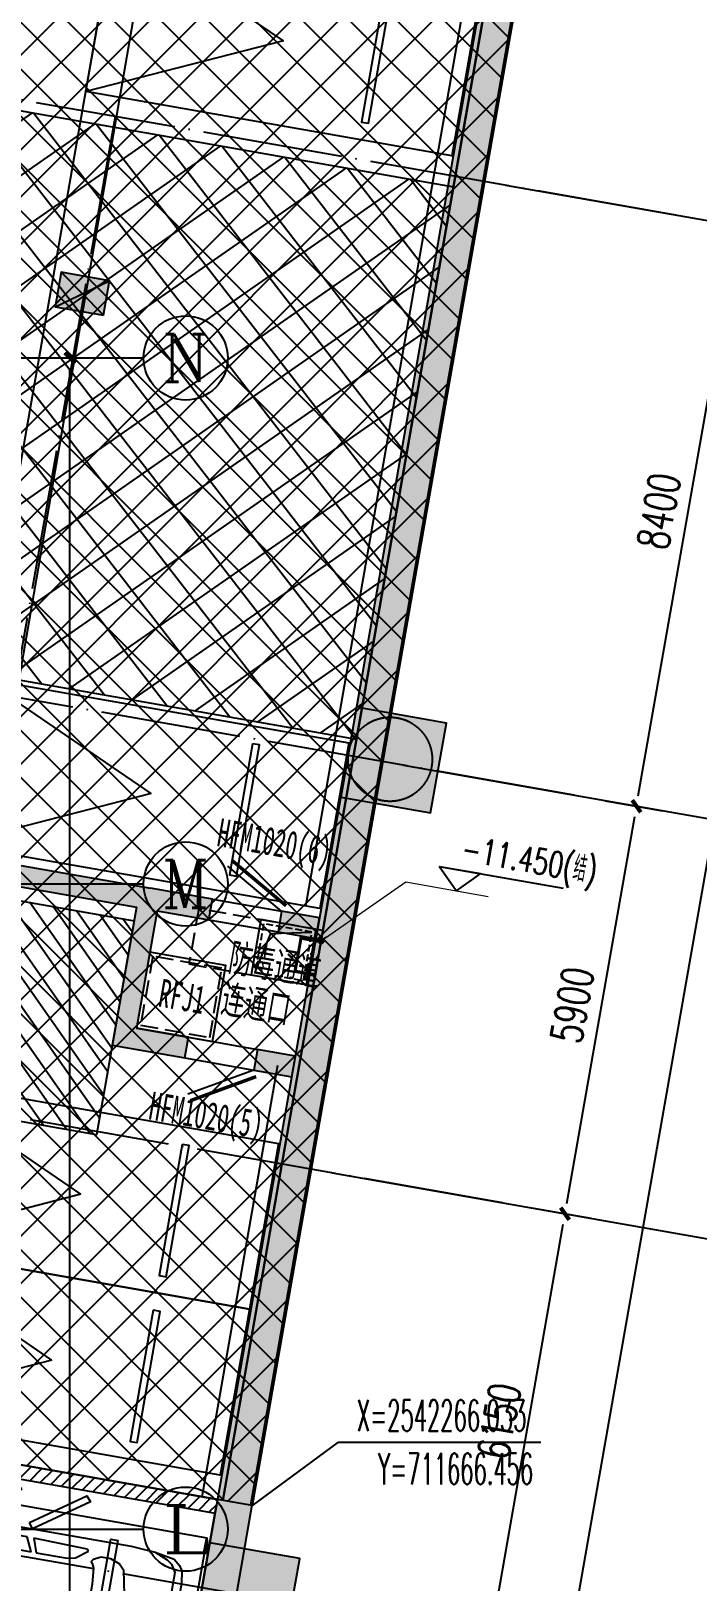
# Model space of a CAD drawing. Header units: millimetres. Extents: x 12325263 to 13848842, y -1463133 to 573208.
# Drawn here: x 12624690 to 12634192, y -1070326 to -1048224 of the extents above; entities that cross this region are included whole.
import ezdxf
from ezdxf.enums import TextEntityAlignment as Align
from ezdxf.xclip import XClip

# ---------------------------------------------------------------- set-up
doc = ezdxf.new("R2010")
doc.units = ezdxf.units.MM
doc.header["$LTSCALE"] = 1000
doc.header["$XCLIPFRAME"] = 0
for name, pattern in [('-2F平面$0$__DASH', [0.35, 0.25, -0.1]), ('-2F平面$0$DASH', [0.35, 0.25, -0.1]), ('DASH', [0.35, 0.25, -0.1]), ('DOTE', [2.4200000000000004, 2, -0.2, 0.02, -0.2]), ('地下室负三层平面图$0$-3F平面$0$$AUDIT_BAD_LTYPE2', [0])]:
    doc.linetypes.add(name, pattern=pattern)
for name, color, linetype in [('-2F平面$0$COLUMN-CONCRETE', 6, 'Continuous'), ('-2F平面$0$DIM-ELEV', 3, 'Continuous'), ('-2F平面$0$DIM_ELEV', 3, 'Continuous'), ('-2F平面$0$JZ-集水井', 5, 'Continuous'), ('-2F平面$0$PARTS-CAR公寓', 240, 'Continuous'), ('-2F平面$0$ROOF-WATER', 3, 'Continuous'), ('-2F平面$0$WALL-SHATCH', 8, 'Continuous'), ('A-AXIS', 16, 'DOTE'), ('A-WALL', 5, 'Continuous'), ('A-WALL-PATT', 8, 'Continuous'), ('A_WALL(防火墙)', 151, 'Continuous'), ('AXIS', 3, 'Continuous'), ('AXIS_TEXT', 7, 'Continuous'), ('COLUMN', 5, 'Continuous'), ('JZ-降板', 1, 'Continuous'), ('PUB_HATCH', 8, 'Continuous'), ('PUB_TEXT', 7, 'Continuous'), ('ROAD-LINE', 20, 'Continuous'), ('WALL', 5, 'Continuous'), ('人防墙', 6, 'Continuous'), ('人防平时标注', 42, 'Continuous'), ('人防门', 60, 'Continuous'), ('人防门编号', 73, 'Continuous'), ('人防集水井', 62, 'Continuous'), ('公寓机动车库', 23, 'Continuous'), ('地下室柱网$0$0q-柱0', 8, 'Continuous'), ('地下室柱网$0$0q-柱填充', 8, 'Continuous'), ('建筑轮廓-首层平台', 90, 'Continuous'), ('水沟+分水线', 133, 'Continuous')]:
    doc.layers.add(name, color=color, linetype=linetype)
doc.layers.add('人防口部编号', color=2, linetype='Continuous', lineweight=15)
doc.layers.add('人防文字', color=3, linetype='Continuous', lineweight=15)
doc.layers.add('地下室柱网$0$9', color=8, linetype='Continuous', plot=False)
doc.styles.add('-2F平面$0$Standard', font='simplex.shx', dxfattribs={"bigfont": 'gbcbig.shx'})
doc.styles.add('_TCH_AXIS', font='COMPLEX', dxfattribs={"bigfont": 'GBCBIG'})
doc.styles.add('_TCH_DIM', font='SIMPLEX.shx', dxfattribs={"width": 0.7, "bigfont": 'GBCBIG.shx'})
doc.styles.add('_TCH_DIM_T3', font='SIMPLEX.shx', dxfattribs={"width": 0.7058823529411765, "bigfont": 'GBCBIG.shx'})
doc.styles.add('COMPLEX', font='COMPLEX')
doc.styles.add('标注宋体', font='', dxfattribs={"width": 0.6})
doc.styles.get('标注宋体').set_extended_font_data('NSimSun')
doc.dimstyles.new('-2F平面$0$STANDARD', dxfattribs={"dimscale": 100, "dimtxt": 3.5, "dimasz": 1, "dimexe": 2.5, "dimexo": 3, "dimgap": 1.5, "dimtad": 1, "dimdec": 0, "dimzin": 0, "dimdsep": 46, "dimtxsty": '-2F平面$0$Standard', "dimblk": 'adgshg13--2F平面$0$_ArchTick', "dimcen": 0.09, "dimadec": 0, "dimazin": 0, "dimtfac": 1, "dimtdec": 0, "dimtix": 1, "dimtmove": 2, "dimatfit": 3, "dimfxl": 1, "dimtolj": 1, "dimtzin": 0, "dimarcsym": 0})
doc.dimstyles.new('_TCH_ARCH&&150', dxfattribs={"dimtxt": 446.25, "dimasz": 150, "dimexe": 375, "dimexo": 450, "dimgap": 189.375, "dimtad": 1, "dimdec": 0, "dimzin": 0, "dimdsep": 46, "dimtxsty": '_TCH_DIM_T3', "dimblk": 'asdggshdfhsg_ArchTick', "dimcen": 0.09, "dimclrt": 7, "dimazin": 2, "dimtfac": 1, "dimtdec": 0, "dimtix": 1, "dimtmove": 2, "dimatfit": 3, "dimfxl": 1, "dimtolj": 1, "dimtzin": 0, "dimarcsym": 0})

# ---------------------------------------------------------------- blocks, each defined once
blk = doc.blocks.new('asdgafgfasdfagfagasdgagadfgsdhgdRFJ1')
at = {"layer": '人防集水井'}
blk.add_lwpolyline([(-50, -1050.00000025006), (1049.999999761581, -1049.999999987893), (1049.999999761581, 49.99999974993989), (-50, 50.00000001210719)], close=True, dxfattribs=at)
at = {"layer": '人防集水井', "linetype": 'DASH'}
blk.add_lwpolyline([(0, -1000.000000238419), (999.9999997615814, -1000), (999.9999997615814, -2.384185791015625e-07), (0, 0)], close=True, dxfattribs=at)
at = {"layer": '人防集水井', "style": '标注宋体', "width": 0.6}
blk.add_text('RFJ1', height=400, dxfattribs=at).set_placement((185.9445598525926, -691.3971052645938))
blk = doc.blocks.new('asdgafgfasdfagfagasdgagadfgsdhgd$DorLib2D$00000191')
at = {"color": 0}
blk.add_line((-0.5000000000157989, 0.1499999999964565), (0.3660254037903883, 0.6500000000090793), dxfattribs=at)
at = {"color": 0, "const_width": 0.05}
blk.add_lwpolyline([(-0.5500000000157925, 0.2366025403748857), (0.3160254037905226, 0.7366025403875369)], dxfattribs=at)
blk = doc.blocks.new('asdgafgf20230228-rf2')
at = {"layer": 'PUB_HATCH'}
for points in [[(52185.68831329582, 58694.09984492977), (54598.6665885051, 58270.41646730781), (54763.7003135886, 58342.96878498164), (54798.28817245203, 58539.95528490957), (52237.57019349026, 58989.57957436563)], [(54894.14631697035, 58218.53458158343), (55632.84889753992, 58088.82929541529), (55684.73078309095, 58384.30902391081), (54798.28803529036, 58539.95530605367), (54763.70035930916, 58342.9687779336)], [(54763.7003135886, 58342.96878498164), (54598.6665885051, 58270.41646730781), (54252.78955935797, 56300.55137529843), (54600.15084609657, 56544.14927559438), (54894.14631697035, 58218.53458158343)], [(57211.38114153412, 58116.25172070255), (56669.66321140872, 58211.36940540749), (56617.78132585768, 57915.88967691196), (57159.49925598312, 57820.77199220723)], [(54252.78955935797, 56300.55137529843), (55286.97072615935, 56118.96440372866), (55338.85261182544, 56414.44413220361), (54600.15084609657, 56544.14927559438)], [(56865.50305339307, 56146.38681378699), (56323.78504007583, 56241.50451331655), (56271.90315440973, 55946.02478484155), (56813.62116772696, 55850.90708531188)]]:
    blk.add_hatch(color=256, dxfattribs=at).paths.add_polyline_path(points)
at = {"layer": '人防平时标注'}
h = blk.add_hatch(dxfattribs=at)
h.set_pattern_fill('ANSI31', color=8, scale=150, angle=-99.95875074563129)
h.set_pattern_definition([(305.0412492543687, (-1225119.258805988, 10091649.09252335), (194.9621991607242, 136.7232844961461), [])])
h.paths.add_polyline_path([(54564.17986589856, 58073.42024292774), (54028.06854783185, 55020.12945188908), (43385.3927332703, 56888.82744005136), (45387.20928307809, 59684.7563820919)])
at = {"layer": '人防墙'}
for p, q in [((52237.57019349026, 58989.57957436563), (54798.28817245203, 58539.95528490957)), ((52185.68831329582, 58694.09984492977), (54598.6665885051, 58270.41646730781)), ((55684.73078309095, 58384.30902391081), (54798.28803529036, 58539.95530605367)), ((55632.84889753992, 58088.82929541529), (55684.73078309095, 58384.30902391081)), ((54598.6665885051, 58270.41646730781), (54252.78955935797, 56300.55137529843)), ((54894.14631697035, 58218.53458158343), (54600.15084609657, 56544.14927559438)), ((54894.14631697035, 58218.53458158343), (55632.84889753992, 58088.82929541529)), ((56669.66321140872, 58211.36940540749), (56617.78132585768, 57915.88967691196)), ((57211.38114153412, 58116.25172070255), (56669.66321140872, 58211.36940540749)), ((56617.78132585768, 57915.88967691196), (57159.49925598312, 57820.77199220723)), ((57159.49925598312, 57820.77199220723), (57211.38114153412, 58116.25172070255)), ((55338.85261182544, 56414.44413220361), (54600.15084609657, 56544.14927559438)), ((55286.97072615935, 56118.96440372866), (55338.85261182544, 56414.44413220361)), ((54252.78955935797, 56300.55137529843), (55286.97072615935, 56118.96440372866)), ((56323.78504007583, 56241.50451331655), (56271.90315440973, 55946.02478484155)), ((56865.50305339307, 56146.38681378699), (56323.78504007583, 56241.50451331655)), ((56813.62116772696, 55850.90708531188), (56865.50305339307, 56146.38681378699)), ((56271.90315440973, 55946.02478484155), (56813.62116772696, 55850.90708531188))]:
    blk.add_line(p, q, dxfattribs=at)
at = {"layer": '人防平时标注', "elevation": 2.982798457690922e-07}
blk.add_lwpolyline([(54564.17986589856, 58073.42024292774), (54028.06854783185, 55020.12945188908), (43385.3927332703, 56888.82744005136), (45387.20928307809, 59684.7563820919)], close=True, dxfattribs=at)
at = {"layer": '人防门'}
for p, q in [((55684.7307830907, 58384.30902391077, 3.049515719282114e-07), (56669.66321140846, 58211.36940540744, 3.049515719282114e-07)), ((55632.8488975397, 58088.82929541545, 3.049515719282114e-07), (56617.78132585745, 57915.88967691211, 3.049515719282114e-07)), ((55338.85261182551, 56414.44413220369, 3.031826299547976e-07), (56323.78504007589, 56241.50451331664, 3.031826299547976e-07)), ((55286.9707261594, 56118.96440372858, 3.031826299547976e-07), (56271.90315440978, 55946.02478484153, 3.031826299547976e-07))]:
    blk.add_line(p, q, dxfattribs=at)
at = {"layer": '人防门', "xscale": -1000, "zscale": 300}
for p, yscale, rotation in [((56151.25605447408, 58150.09935041144), 1000, 350.0412211196615), ((55805.37788311765, 56180.23445852261), -1000, 350.0412210973398)]:
    blk.add_blockref('asdgafgfasdfagfagasdgagadfgsdhgd$DorLib2D$00000191', p, dxfattribs=dict(at, yscale=yscale, rotation=rotation))
at = {"layer": '人防集水井', "rotation": 350.0412500920818}
blk.add_blockref('asdgafgfasdfagfagasdgagadfgsdhgdRFJ1', (54830.98339940421, 57569.68133586599, 2.982798457690922e-07), dxfattribs=at)
at = {"layer": '人防口部编号', "style": '标注宋体', "width": 0.6}
blk.add_text('连通口', height=400.0000000000007, rotation=350.0412493321783, dxfattribs=at).set_placement((55788.92163925059, 56776.54708063719, 2.982798457690922e-07))
at = {"layer": '人防文字', "style": '标注宋体', "width": 0.6}
blk.add_text('防毒通道', height=400, rotation=350.0412493321783, dxfattribs=at).set_placement((55893.99836296774, 57367.27600316331, 2.982798457690922e-07))
at = {"layer": '人防门编号', "style": '标注宋体', "width": 0.6}
for s, p in [('HFM1020(6)', (55730.91563427076, 59143.80138967815, 2.982798457690922e-07)), ('HFM1020(5)', (54756.7419329863, 55246.16777114291, 2.982798457690922e-07))]:
    blk.add_text(s, height=399.9999999999999, rotation=350.0412492796214, dxfattribs=at).set_placement(p)
blk = doc.blocks.new('adgshg13--2F平面$0$A$C7F010FC0')
at = {"layer": '-2F平面$0$WALL-SHATCH'}
h = blk.add_hatch(color=256, dxfattribs=at)
h.dxf.hatch_style = 1
h.paths.add_polyline_path([(-60384.17120504379, -16880.89509773254), (-763.1647881269455, 197.4793643951416), (12587.61850607395, -13153.30393266678), (12587.61850607395, -157996.0197629929), (-162964.8506313562, -188820.4315237999), (-171262.3814957142, -180522.900662899), (-171262.3814957142, -31310.89849328995), (-150707.1909123659, -10755.70791006088), (-131860.0775495768, -7980.895098209381), (-99162.38149428368, -7980.895098209381), (-99162.38149428368, -4980.895097732544), (-76620.42811572552, -4980.895097732544), (-70107.65229141712, -16880.89509773254)], flags=16)
h.paths.add_polyline_path([(-60091.22944009304, -16380.89510011673), (-646.8769880533218, 646.876989364624), (12987.61850607395, -12987.61850786209), (12987.61850607395, -158331.9049158096), (-163100.5840539932, -189250.3835258484), (-171662.3814958334, -180688.5860877037), (-171662.3814958334, -31145.21306848526), (-150777.8961598873, -10260.7277340889), (-131896.6870943308, -7480.895098209381), (-99562.38149428368, -7480.895098209381), (-99562.38149428368, -4580.895097732544), (-76365.55243730545, -4580.895097732544), (-69907.50581622124, -16380.89510774612)])
at = {"layer": '-2F平面$0$COLUMN-CONCRETE'}
for points in [[(-60091.22944009304, -16380.89510011673), (-646.8769880533218, 646.876989364624), (12987.61850607395, -12987.61850786209), (12987.61850607395, -158331.9049158096), (-163100.5840539932, -189250.3835258484), (-171662.3814958334, -180688.5860877037), (-171662.3814958334, -31145.21306848526), (-150777.8961598873, -10260.7277340889), (-131896.6870943308, -7480.895098209381), (-99562.38149428368, -7480.895098209381), (-99562.38149428368, -4580.895097732544), (-76365.55243730545, -4580.895097732544), (-69907.50581622124, -16380.89510774612)], [(-60384.17120504379, -16880.89509773254), (-763.1647881269455, 197.4793643951416), (12587.61850607395, -13153.30393266678), (12587.61850607395, -157996.0197629929), (-162964.8506313562, -188820.4315237999), (-171262.3814957142, -180522.900662899), (-171262.3814957142, -31310.89849328995), (-150707.1909123659, -10755.70791006088), (-131860.0775495768, -7980.895098209381), (-99162.38149428368, -7980.895098209381), (-99162.38149428368, -4980.895097732544), (-76620.42811572552, -4980.895097732544), (-70107.65229141712, -16880.89509773254)]]:
    blk.add_lwpolyline(points, close=True, dxfattribs=at)
blk = doc.blocks.new('adgshg13--2F平面$0$P-排水沟')
at = {"layer": '-2F平面$0$ROOF-WATER'}
for p, q in [((209948.7295747995, 60109.61673402786), (209948.7295747995, 124937.2078986168)), ((209648.7295747995, 68659.61704444885), (209648.7295747995, 85159.61200141907)), ((209648.7295747995, 60109.61673402786), (209648.7295747995, 66359.61704492569))]:
    blk.add_line(p, q, dxfattribs=at)
blk = doc.blocks.new('adgshgbj--2F平面$0$报建车道-2')
at = {"layer": 'ROAD-LINE'}
blk.add_line((178849.9981416464, -73399.99998950958), (178849.9981384277, -48249.99998807907), dxfattribs=at)
blk = doc.blocks.new('adgshg13--2F平面$0$_ArchTick')
at = {"color": 0, "linetype": 'ByBlock', "const_width": 0.4}
blk.add_lwpolyline([(-0.5, -0.5), (0.5, 0.5)], dxfattribs=at)
blk = doc.blocks.new('adgshg13--2F平面$0$_Dot')
at = {"color": 0, "linetype": 'ByBlock', "lineweight": -2}
blk.add_line((-0.5, 0), (-1, 0), dxfattribs=at)
at = {"color": 0, "linetype": 'ByBlock', "const_width": 0.5}
blk.add_lwpolyline([(-0.25, 0, 1), (0.25, 0, 1)], format="xyb", close=True, dxfattribs=at)
blk = doc.blocks.new('adgshg13--2F平面$0$Lmark11')
blk.add_line((-250, 250), (1250, 250))
blk.add_lwpolyline([(-250, 250), (250, 250), (0, 0), (-250, 250)], close=True)
at = {"color": 7, "style": '-2F平面$0$Standard', "width": 0.8}
blk.add_attdef('LMARK', text='', height=180, rotation=2.671023348505909e-06, dxfattribs=at).set_placement((1136.74821542413, 324.519974268107), align=Align.RIGHT)
blk = doc.blocks.new('adgshg2qbj-gycw-bj-13--2F平面$0$CAR-4')
for q in [(-1200, -5299.999999046326), (1199.999999523163, -5299.999998807907)]:
    blk.add_line((-9.5367431640625e-07, -2649.999999046326), q)
blk.add_lwpolyline([(-1200.000001430511, 7.152557373046875e-07), (1199.999998569489, 9.5367431640625e-07), (1199.999999523163, -5299.999998807907), (-1200, -5299.999999046326)], close=True)
at = {"extrusion": (-0.0004477907749365557, -3.397130667048831e-15, 0.999999899741706), "elevation": -0.5373489296373117}
blk.add_lwpolyline([(-949.9909220971351, -1350.001921653748), (950.0033627773453, -1349.998075723649), (950.0031601215735, -1249.998076677323), (-949.9911242760701, -1250.001922130585)], close=True, dxfattribs=at)
blk = doc.blocks.new('*U494')
at = {"layer": '地下室柱网$0$0q-柱0'}
blk.add_lwpolyline([(-250.0000002384186, -350.0000004768372), (249.9999998807907, -350), (250, 349.9999995231628), (-250, 349.9999990463257)], close=True, dxfattribs=at)
at = {"layer": '地下室柱网$0$0q-柱填充'}
blk.add_solid([(-250, 349.9999990463257), (250, 349.9999995231628), (-250.0000002384186, -350.0000004768372), (249.9999998807907, -350)], dxfattribs=at)
at = {"layer": '地下室柱网$0$9'}
for p, q in [((-250.0000002384186, 349.9999990463257), (249.9999997615814, -350)), ((-250, -350), (250, 350))]:
    blk.add_line(p, q, dxfattribs=at)
blk = doc.blocks.new('*U498')
at = {"layer": '地下室柱网$0$0q-柱填充'}
h = blk.add_hatch(color=256, dxfattribs=at)
h.dxf.hatch_style = 1
edge = h.paths.add_edge_path()
edge.add_arc((0, 0), 600, 0, 360)
at = {"layer": '地下室柱网$0$0q-柱0'}
blk.add_circle((0, 0), 600, dxfattribs=at)
blk = doc.blocks.new('asdggshdfhsg_ArchTick')
at = {"color": 0, "linetype": 'ByBlock', "const_width": 0.4}
blk.add_lwpolyline([(-0.5, -0.5), (0.5, 0.5)], dxfattribs=at)
blk = doc.blocks.new('*D5440')
at = {"layer": 'AXIS', "color": 0, "lineweight": -2, "transparency": 16777216}
for p, q in [((30691.2985677222, 89947.57519279496), (32622.76314207146, 89608.44188811978)), ((16040.48222172299, -2664.149299505697), (32227.47268058466, 89525.55370405503)), ((14452.42672918468, -2537.607628084866), (16383.89130353395, -2876.740932760048))]:
    blk.add_line(p, q, dxfattribs=at)
at = {"layer": 'Defpoints', "color": 0, "transparency": 16777216}
for p in [(30248.07884174354, 90025.39726230872), (32253.41337042258, 89673.29361271458), (14009.20700320602, -2459.785558571108)]:
    blk.add_point(p, dxfattribs=at)
at = {"layer": 'AXIS', "color": 0, "lineweight": -2, "transparency": 16777216, "xscale": 150, "yscale": 150, "zscale": 150}
for p, rotation in [((32253.41337042258, 89673.29361271458), 80.04131921271002), ((16014.54153188507, -2811.889208165249), 260.04131921271)]:
    blk.add_blockref('asdggshdfhsg_ArchTick', p, dxfattribs=dict(at, rotation=rotation))
at = {"layer": 'AXIS', "color": 7, "transparency": 16777216, "insert": (23727.69270234006, 43502.03909932893), "char_height": 446.25, "attachment_point": 5, "rotation": 80.04131921271002, "style": '_TCH_DIM_T3'}
blk.add_mtext('\\A1;93900', dxfattribs=at)
blk = doc.blocks.new('*D5452')
at = {"layer": 'AXIS', "color": 0, "lineweight": -2, "transparency": 16777216}
for p, q in [((28218.28613650693, 75863.03723391623), (29034.44190641303, 75719.73374957911)), ((27627.46454124742, 69874.98912779201), (28639.15144492624, 75636.84556551435)), ((27154.71785315227, 69805.70097887478), (27970.87362305838, 69662.39749453767))]:
    blk.add_line(p, q, dxfattribs=at)
at = {"layer": 'Defpoints', "color": 0, "transparency": 16777216}
for p in [(27775.06641052827, 75940.85930342998), (28665.09213476416, 75784.5854741739), (26711.49812717362, 69883.52304838854)]:
    blk.add_point(p, dxfattribs=at)
at = {"layer": 'AXIS', "color": 0, "lineweight": -2, "transparency": 16777216, "xscale": 150, "yscale": 150, "zscale": 150}
for p, rotation in [((28665.09213476416, 75784.5854741739), 80.04131921271005), ((27601.5238514095, 69727.24921913246), 260.0413192127101)]:
    blk.add_blockref('asdggshdfhsg_ArchTick', p, dxfattribs=dict(at, rotation=rotation))
at = {"layer": 'AXIS', "color": 7, "transparency": 16777216, "insert": (27727.02324427306, 72827.25424370746), "char_height": 446.25, "attachment_point": 5, "rotation": 80.04131921271005, "style": '_TCH_DIM_T3'}
blk.add_mtext('\\A1;6150', dxfattribs=at)
blk = doc.blocks.new('*D5453')
at = {"layer": 'AXIS', "color": 0, "lineweight": -2, "transparency": 16777216}
for p, q in [((29238.61993679845, 81674.14030785873), (30054.77570670455, 81530.8368235216)), ((28691.03282460208, 75932.32538283347), (29659.48524521775, 81447.94863945685)), ((28218.28613650693, 75863.03723391624), (29034.44190641304, 75719.73374957911))]:
    blk.add_line(p, q, dxfattribs=at)
at = {"layer": 'Defpoints', "color": 0, "transparency": 16777216}
for p in [(28795.40021081979, 81751.96237737249), (29685.42593505567, 81595.6885481164), (27775.06641052828, 75940.85930343)]:
    blk.add_point(p, dxfattribs=at)
at = {"layer": 'AXIS', "color": 0, "lineweight": -2, "transparency": 16777216, "xscale": 150, "yscale": 150, "zscale": 150}
for p, rotation in [((29685.42593505567, 81595.6885481164), 80.04131921270998), ((28665.09213476416, 75784.58547417392), 260.0413192127099)]:
    blk.add_blockref('asdggshdfhsg_ArchTick', p, dxfattribs=dict(at, rotation=rotation))
at = {"layer": 'AXIS', "color": 7, "transparency": 16777216, "insert": (28768.97428609614, 78761.47390819945), "char_height": 446.25, "attachment_point": 5, "rotation": 80.04131921270998, "style": '_TCH_DIM_T3'}
blk.add_mtext('\\A1;5900', dxfattribs=at)
blk = doc.blocks.new('*D5454')
at = {"layer": 'AXIS', "color": 0, "lineweight": -2, "transparency": 16777216}
for p, q in [((30691.29856772203, 89947.57519279426), (31507.45433762814, 89804.27170845715)), ((29711.36662489358, 81743.42845677595), (31112.16387614133, 89721.38352439238)), ((29238.61993679844, 81674.14030785872), (30054.77570670455, 81530.8368235216))]:
    blk.add_line(p, q, dxfattribs=at)
at = {"layer": 'Defpoints', "color": 0, "transparency": 16777216}
for p in [(30248.07884174338, 90025.39726230802), (31138.10456597925, 89869.12343305194), (28795.40021081979, 81751.96237737247)]:
    blk.add_point(p, dxfattribs=at)
at = {"layer": 'AXIS', "color": 0, "lineweight": -2, "transparency": 16777216, "xscale": 150, "yscale": 150, "zscale": 150}
for p, rotation in [((31138.10456597925, 89869.12343305194), 80.04131921271004), ((29685.42593505566, 81595.68854811639), 260.0413192127101)]:
    blk.add_blockref('asdggshdfhsg_ArchTick', p, dxfattribs=dict(at, rotation=rotation))
at = {"layer": 'AXIS', "color": 7, "transparency": 16777216, "insert": (30005.48050170369, 85803.74288763847), "char_height": 446.25, "attachment_point": 5, "rotation": 80.04131921271004, "style": '_TCH_DIM_T3'}
blk.add_mtext('\\A1;8400', dxfattribs=at)
blk = doc.blocks.new('asdfsfsdf')
at = {"color": 253, "linetype": '地下室负三层平面图$0$-3F平面$0$$AUDIT_BAD_LTYPE2', "transparency": 33554559, "extrusion": (0.0004477907748714072, 3.529959095306893e-16, 0.999999899741706)}
for p, q in [((-724.9999280292541, -211.764705659356, 0.3246483119859617), (-824.9999170508236, -329.4117646231316, 0.3694273889297957)), ((-499.9999510645866, -141.1764707579277, 0.2238953878532797), (-724.9999280292541, -211.764705659356, 0.3246483119859617)), ((-168.7499837987125, -110.000000001397, 0.07556469346370548), (-499.9999510645866, -141.1764707579277, 0.2238953878532797)), ((168.7499823644757, -109.9999999995343, -0.07556469305539444), (-168.7499837987125, -110.000000001397, 0.07556469346370548)), ((168.7499823644757, -109.9999999995343, -0.07556469305539444), (499.999950107187, -141.1764707579277, -0.2238953876585836)), ((499.999950107187, -141.1764707579277, -0.2238953876585836), (724.9999261181802, -211.7647058977745, -0.3246483115967724)), ((724.9999261181802, -211.7647058977745, -0.3246483115967724), (824.9999175239354, -329.4117646231316, -0.3694273894917245)), ((-824.9999170508236, -329.4117646231316, 0.3694273889297957), (-874.99991251342, -447.0588235869072, 0.3918169277702976)), ((-349.9999665804207, -258.8235292448662, 0.1567267717199455), (-574.9999421145767, -1317.647058726754, 0.2574796953287081)), ((349.9999641925097, -258.8235292430036, -0.1567267711171998), (574.9999411571771, -1317.647058724891, -0.2574796952492556)), ((824.9999175239354, -329.4117646231316, -0.3694273894917245), (874.9999125096947, -447.0588235869072, -0.3918169281189517)), ((-674.9999320898205, -1458.823529244866, 0.3022587728158986), (-749.9999260008335, -1552.941176654305, 0.3358430815717435)), ((-574.9999425914139, -1411.764705897775, 0.2574796953093296), (-674.9999320898205, -1458.823529244866, 0.3022587728158986)), ((-274.9999726694077, -1364.705882550683, 0.1231424633135522), (-574.9999425914139, -1411.764705897775, 0.2574796953093296)), ((2.365559339523315e-07, -1341.176470519509), (-274.9999726694077, -1364.705882550683, 0.1231424633135522)), ((2.365559339523315e-07, -1341.176470519509), (274.9999717120081, -1364.705882312264, -0.1231424628849248)), ((274.9999717120081, -1364.705882312264, -0.1231424628849248), (574.9999416340142, -1411.764705897775, -0.2574796953464441)), ((574.9999416340142, -1411.764705897775, -0.2574796953464441), (674.9999316073954, -1458.823529481422, -0.3022587727170486)), ((674.9999316073954, -1458.823529481422, -0.3022587727170486), (749.9999240897596, -1552.941176414024, -0.3358430809488905)), ((-774.9999220632017, -2517.647058726754, 0.3470378507689607), (-774.9999220632017, -1670.588235379662, 0.3470378503031141)), ((-774.9999220632017, -1670.588235379662, 0.3470378503031141), (-574.9999421145767, -2023.529411557596, 0.257479695328853)), ((-749.9999260008335, -1552.941176654305, 0.3358430815717435), (-524.9999480806291, -1952.941176654305, 0.2350901571286059)), ((749.9999240897596, -1552.941176414024, -0.3358430809488905), (524.9999452158809, -1952.941176415887, -0.2350901560785282)), ((774.9999230131507, -1670.588235379662, -0.3470378509613082), (574.9999421108514, -2023.529411794152, -0.2574796950939764)), ((774.9999225363135, -2517.64705896331, -0.3470378506309664), (774.9999230131507, -1670.588235379662, -0.3470378509613082)), ((-524.9999480806291, -1952.941176654305, 0.2350901571286059), (-424.9999581072479, -1905.882352830376, 0.1903110794088359)), ((-424.9999581072479, -1905.882352830376, 0.1903110794088359), (-274.9999731462449, -1882.35294127604, 0.1231424632944275)), ((-274.9999731462449, -1882.35294127604, 0.1231424632944275), (2.365559339523315e-07, -1858.823529244866)), ((274.9999717120081, -1882.352941035759, -0.1231424628847421), (2.365559339523315e-07, -1858.823529244866)), ((424.999956196174, -1905.882352830376, -0.1903110785527894), (274.9999717120081, -1882.352941035759, -0.1231424628847421)), ((524.9999452158809, -1952.941176415887, -0.2350901560785282), (424.999956196174, -1905.882352830376, -0.1903110785527894)), ((-574.9999421145767, -2023.529411557596, 0.257479695328853), (-574.9999421145767, -2611.764705659356, 0.2574796952125222)), ((574.9999421108514, -2023.529411794152, -0.2574796950939764), (574.9999411571771, -2611.764705897775, -0.2574796951324972)), ((-574.9999421145767, -2611.764705659356, 0.2574796952125222), (-774.9999220632017, -2517.647058726754, 0.3470378507689607)), ((-774.9999215863645, -2611.764705899637, 0.3470378500898093), (-574.9999416377395, -2682.35294127604, 0.2574796952319682)), ((-749.9999255239964, -3388.235294345301, 0.3358430813588681), (-774.9999215863645, -2611.764705899637, 0.3470378500898093)), ((574.9999411571771, -2611.764705897775, -0.2574796951324972), (774.9999225363135, -2517.64705896331, -0.3470378506309664)), ((774.9999225363135, -2611.764705659356, -0.3470378507473485), (574.9999416340142, -2682.35294127604, -0.2574796952294666)), ((749.9999245665967, -3388.235294343438, -0.3358430809290396), (774.9999225363135, -2611.764705659356, -0.3470378507473485)), ((-574.9999416377395, -2682.35294127604, 0.2574796952319682), (-574.9999421145767, -3129.41176486155, 0.257479695562074)), ((574.9999416340142, -2682.35294127604, -0.2574796952294666), (574.9999416340142, -3129.411764621269, -0.2574796948800628)), ((-599.9999405629933, -3247.058823586907, 0.2686744650115782), (-724.9999270755798, -3411.764705897775, 0.324648311792771)), ((-574.9999421145767, -3129.41176486155, 0.257479695562074), (-599.9999405629933, -3247.058823586907, 0.2686744650115782)), ((574.9999416340142, -3129.411764621269, -0.2574796948800628), (599.9999391268939, -3247.058823586907, -0.2686744647175814)), ((599.9999391268939, -3247.058823586907, -0.2686744647175814), (724.9999275486916, -3411.764705897775, -0.3246483115377303)), ((-724.9999270755798, -3411.764705897775, 0.324648311792771), (-749.9999255239964, -3388.235294345301, 0.3358430813588681)), ((-624.9999380558729, -3505.882353068795, 0.2798692348493339), (-674.9999320898205, -3599.999999762978, 0.3022587729329561)), ((-599.9999405629933, -3482.352941274177, 0.2686744655939557), (-624.9999380558729, -3505.882353068795, 0.2798692348493339)), ((-574.9999421145767, -3482.35294127604, 0.2574796953293679), (-599.9999405629933, -3482.352941274177, 0.2686744655939557)), ((-549.9999470058829, -3505.882352830376, 0.2462849269087827), (-574.9999421145767, -3482.35294127604, 0.2574796953293679)), ((-499.9999496340752, -3529.41176486155, 0.2238953872139153), (-549.9999470058829, -3505.882352830376, 0.2462849269087827)), ((-274.9999731462449, -3552.941176415887, 0.1231424632950173), (-499.9999496340752, -3529.41176486155, 0.2238953872139153)), ((274.9999726656824, -3552.941176415887, -0.1231424630783778), (499.999950107187, -3529.41176486155, -0.2238953881230394)), ((499.999950107187, -3529.41176486155, -0.2238953881230394), (549.9999441411346, -3505.882352830376, -0.2462849258573907)), ((549.9999441411346, -3505.882352830376, -0.2462849258573907), (574.9999416340142, -3482.35294127604, -0.2574796952294021)), ((574.9999416340142, -3482.35294127604, -0.2574796952294021), (599.9999391268939, -3482.352941274177, -0.2686744647174983)), ((599.9999391268939, -3482.352941274177, -0.2686744647174983), (624.9999351911247, -3505.882352830376, -0.2798692334487053)), ((624.9999351911247, -3505.882352830376, -0.2798692334487053), (674.9999311305583, -3600.000000001397, -0.3022587726192891)), ((724.9999275486916, -3411.764705897775, -0.3246483115377303), (749.9999245665967, -3388.235294343438, -0.3358430809290396)), ((-674.9999320898205, -3599.999999762978, 0.3022587729329561), (-674.9999320898205, -3741.17647075979, 0.3022587729329017)), ((-674.9999320898205, -3741.17647075979, 0.3022587729329017), (-624.9999380558729, -3882.352941037621, 0.2798692345000124)), ((7.133930921554565e-07, -3552.941176654305), (-274.9999731462449, -3552.941176415887, 0.1231424632950173)), ((7.133930921554565e-07, -3552.941176654305), (274.9999726656824, -3552.941176415887, -0.1231424630783778)), ((674.9999316073954, -3741.176470281091, -0.3022587730655932), (624.9999351911247, -3882.352941037621, -0.2798692334484588)), ((674.9999311305583, -3600.000000001397, -0.3022587726192891), (674.9999316073954, -3741.176470281091, -0.3022587730655932)), ((-624.9999380558729, -3882.352941037621, 0.2798692345000124), (-549.9999460522085, -3952.941176414024, 0.2462849269474509)), ((-549.9999460522085, -3952.941176414024, 0.2462849269474509), (-199.9999792352319, -4023.529411794152, 0.08955815500490981)), ((549.9999450948089, -3952.941176654305, -0.2462849259351472), (199.9999801851809, -4023.529411553871, -0.08955815519579101)), ((624.9999351911247, -3882.352941037621, -0.2798692334484588), (549.9999450948089, -3952.941176654305, -0.2462849259351472)), ((-199.9999792352319, -4023.529411794152, 0.08955815500490981), (2.365559339523315e-07, -4023.529411553871)), ((199.9999801851809, -4023.529411553871, -0.08955815519579101), (2.365559339523315e-07, -4023.529411553871)), ((-874.9999120365828, -4352.941176656168, 0.3918169277909837), (-799.9999205116183, -4541.176470521372, 0.3582326202192607)), ((874.9999125096947, -4352.941176414024, -0.3918169282337609), (799.9999190755188, -4541.176470757928, -0.3582326193421601)), ((-799.9999205116183, -4541.176470521372, 0.3582326202192607), (-749.9999260008335, -4611.764706136193, 0.3358430813398884)), ((-749.9999260008335, -4611.764706136193, 0.3358430813398884), (-641.2499364260584, -4680.000000241678, 0.2871458345919543)), ((749.9999240897596, -4611.764706136193, -0.3358430808314997), (641.249935945496, -4680.000000001397, -0.2871458343748414)), ((799.9999190755188, -4541.176470757928, -0.3582326193421601), (749.9999240897596, -4611.764706136193, -0.3358430808314997)), ((641.249935945496, -4680.000000001397, -0.2871458343748414), (-641.2499364260584, -4680.000000241678, 0.2871458345919543))]:
    blk.add_line(p, q, dxfattribs=at)
for points in [[(-474.9999997620226, -23.52941179275513), (-149.9999997613286, -7.049211745248385e-29), (149.9999997613286, 7.049211745248385e-29), (474.9999992851854, -23.52941203117371), (724.9999997609804, -94.11764716915788), (799.9999992858793, -141.1764707565308), (875.0000002394273, -258.8235292453319), (899.9999983314156, -823.5294117927554), (899.99999928509, -4000.000000238419), (875.0000002394273, -4352.941176414491), (824.9999992870789, -4635.294117448852), (750.0000002408798, -4729.411765098573), (674.9999992854691, -4776.470588445664), (500.0000002381968, -4800.000000000001), (-500.000000715034, -4800.000000000001), (-674.9999997604438, -4776.470588210971), (-750.0000007158543, -4729.411765098573), (-825.0000007175906, -4635.294117927552), (-874.9999997607275, -4352.941176654772), (-900.0000007137389, -4000.000000238419), (-900.0000007156016, -823.5294117927554), (-874.999999285753, -258.8235297203065), (-800.0000007145284, -141.1764707602561), (-724.9999997591177, -94.11764669418336)], [(-981.91520381036, -1513.230591773987), (-1500.00000071459, -2253.132360218093), (-1425.335413217106, -2320.844957351685), (-900.0000007156016, -1570.588235139847)]]:
    blk.add_lwpolyline(points, close=True, dxfattribs=at)
for points, elevation in [([(981.915204765897, -1513.230591773987), (1499.999998807242, -2253.132359979675), (1425.335412263431, -2320.844957351685), (899.9999988082526, -1570.588235378266)], 1.176665431756874e-10), ([(-900.0000007156016, -2570.588235378266), (-981.9152042871972, -2513.230591535569), (-1500.00000071459, -3253.132359743119), (-1425.335413217105, -3320.844957351685)], -1.149049744242348e-10), ([(981.915204765897, -2513.230591773987), (1499.99999785543, -3253.132359743119), (1425.335412265294, -3320.844957351685), (899.9999992850899, -2570.588235378266)], 1.171056029924955e-10)]:
    blk.add_lwpolyline(points, close=True, dxfattribs=dict(at, elevation=elevation))
blk = doc.blocks.new('A$C06465456')
for points in [[(0, 5300.000174847431), (2400, 5300.000174847431), (2400, 0.0001748474314808846), (0, 0.0001748474314808846)], [(250, 4050.000174847431), (250, 3950.000174847431), (2150, 3950.000174847431), (2150, 4050.000174847431)]]:
    blk.add_lwpolyline(points, close=True)
at = {"xscale": -1, "rotation": 180}
blk.add_blockref('asdfsfsdf', (1200.000000244007, 250.000174849527), dxfattribs=at)
blk = doc.blocks.new('asdfaadfg')
at = {"layer": '建筑轮廓-首层平台', "color": 3}
for p, q in [((1063790.442432569, 217376.793913187), (1065023.334065806, 218286.0221898532)), ((1065023.334065806, 218286.0221898532), (1067910.834065806, 218286.0221898532))]:
    blk.add_line(p, q, dxfattribs=at)
at = {"layer": 'PUB_TEXT', "style": '_TCH_DIM', "width": 0.4941176470588236}
for s, p in [('X=2542266.033', (1065285.834065806, 218443.5221898532)), ('Y=711666.456', (1065590.334065806, 217682.2721898532))]:
    blk.add_text(s, height=446.25, dxfattribs=at).set_placement(p)
blk = doc.blocks.new('_AXISO')
blk.add_circle((0, 0), 0.5)
at = {"layer": 'AXIS_TEXT', "style": 'COMPLEX', "width": 1.041666666666667}
blk.add_attdef('A', text='', height=0.56, dxfattribs=at).set_placement((-0.25, -0.28), (0.25, -0.28), align=Align.FIT)
blk = doc.blocks.new('*D5273')
at = {"layer": 'AXIS', "color": 0, "lineweight": -2, "transparency": 16777216}
for p, q in [((12487316.81071017, 1078989.759090748), (12492191.81071017, 1078989.759090748)), ((12491816.81071017, 996139.7590900625), (12491816.81071017, 1078839.759090748)), ((12487316.81071017, 995989.7590900625), (12492191.81071017, 995989.7590900625))]:
    blk.add_line(p, q, dxfattribs=at)
at = {"layer": 'Defpoints', "color": 0, "transparency": 16777216}
for p in [(12486866.81071017, 1078989.759090748), (12491816.81071017, 1078989.759090748), (12486866.81071017, 995989.7590900625)]:
    blk.add_point(p, dxfattribs=at)
at = {"layer": 'AXIS', "color": 0, "lineweight": -2, "transparency": 16777216, "xscale": 150, "yscale": 150, "zscale": 150}
for p, rotation in [((12491816.81071017, 1078989.759090748), 90), ((12491816.81071017, 995989.7590900625), 270)]:
    blk.add_blockref('asdggshdfhsg_ArchTick', p, dxfattribs=dict(at, rotation=rotation))
at = {"layer": 'AXIS', "color": 7, "transparency": 16777216, "insert": (12491404.31071017, 1037489.759090407), "char_height": 446.25, "attachment_point": 5, "rotation": 90, "style": '_TCH_DIM_T3'}
blk.add_mtext('\\A1;83000', dxfattribs=at)
blk = doc.blocks.new('_FZH')
blk.add_lwpolyline([(-0.5, -0.5), (0.5, -0.5), (0.5, 0.5), (-0.5, 0.5)], close=True)
at = {"layer": 'PUB_HATCH'}
blk.add_solid([(-0.5, -0.5), (0.5, -0.5), (-0.5, 0.5), (0.5, 0.5)], dxfattribs=at)
blk = doc.blocks.new('asdfassdfg')
at = {"layer": 'COLUMN', "color": 6, "xscale": 1299.999999999693, "yscale": 1299.999999999693, "zscale": 1299.999999999693, "rotation": 350.0413192126109}
for p in [(18416.56773465127, 105966.3572312626), (16324.9444357194, 94054.02865470783)]:
    blk.add_blockref('_FZH', p, dxfattribs=at)
blk = doc.blocks.new('adgshg13--2F平面$0$J-集水井-2F')
at = {"layer": '-2F平面$0$JZ-集水井', "linetype": '-2F平面$0$__DASH'}
blk.add_lwpolyline([(195312.545717001, 131480.4069328308), (195312.5457177162, 130680.4069318771), (197112.5457177162, 130680.4069328308), (197112.5457177162, 131480.4069342613)], close=True, dxfattribs=at)
at = {"layer": '-2F平面$0$JZ-集水井'}
for points in [[(196212.5457251072, 130680.4069347382), (197012.545725584, 130680.4069361687), (197012.5457253456, 131480.4069356918), (196212.5457253456, 131480.4069356918)], [(196832.5457248688, 130850.406935215), (196832.5457172394, 131310.4069356918), (197112.5457174778, 131310.4069342613), (197112.5457167625, 131330.4069347382), (196812.5457179546, 131330.4069366455), (196812.5457258224, 130830.4069371223), (197112.5457253456, 130830.406935215), (197112.5457258224, 130850.4069347382)]]:
    blk.add_lwpolyline(points, close=True, dxfattribs=at)
at = {"layer": '-2F平面$0$JZ-集水井', "linetype": '-2F平面$0$DASH', "ltscale": 0.4}
blk.add_lwpolyline([(196262.5457258224, 130730.4069356918), (196962.5457324982, 130730.4069375992), (196962.5457253456, 131430.4069366455), (196262.5457172394, 131430.4069356918)], close=True, dxfattribs=at)
at = {"layer": '-2F平面$0$JZ-集水井'}
blk.add_lwpolyline([(196262.5457258224, 130730.4069356918), (196386.1129095554, 131312.6844501495), (196962.5457253456, 131430.4069366455)], dxfattribs=at)
at = {"layer": '-2F平面$0$DIM-ELEV'}
ref = blk.add_blockref('adgshg13--2F平面$0$Lmark11', (198885.9358766079, 132368.8832473755), dxfattribs=dict(at, xscale=1.200000000000001, yscale=1.200000000000001, zscale=1.200000000000001))
ref.add_attrib('LMARK', '-11.450(结)', dxfattribs={"layer": '0', "color": 7, "height": 359.9999999999999, "style": '-2F平面$0$Standard', "width": 0.7000000000000001}).set_placement((200815.2691400051, 132805.5995473862), align=Align.RIGHT)
at = {"layer": '-2F平面$0$DIM_ELEV'}
blk.add_leader([(197112.5457167625, 131330.4069347382), (198157.7377290726, 132368.7928113937), (199351.3155198097, 132368.9352560043)], dimstyle='-2F平面$0$STANDARD', override={"dimscale": 1, "dimtxt": 6000, "dimasz": 100, "dimtad": 0, "dimldrblk": 'adgshg13--2F平面$0$_Dot', "dimlwd": 20}, dxfattribs=at)
blk = doc.blocks.new('A$C2A3E77E8')
at = {"layer": 'JZ-降板'}
h = blk.add_hatch(dxfattribs=at)
h.set_pattern_fill('ANSI37', color=250, scale=200.0000000000004, angle=-2.385416011097638e-14)
h.set_pattern_definition([(45, (-711591938.1376634, -2542137920.412931), (-449.0128060534587, 449.0128060534586), []), (135, (-711591938.1376634, -2542137920.412931), (-449.0128060534586, -449.0128060534587), [])])
h.paths.add_polyline_path([(574095.5220602751, 146518.935002327), (574095.522059923, 138518.9349875387), (562367.6051202957, 138518.9349880174), (562367.5973577481, 146518.9349884966)])
blk.add_lwpolyline([(574095.5220602751, 146518.935002327), (574095.522059923, 138518.9349875387), (562367.6051202957, 138518.9349880174), (562367.5973577481, 146518.9349884966)], close=True, dxfattribs=at)
at = {"layer": '地下室柱网$0$9'}
blk.add_line((569172.4087700155, 152492.9142099188), (569243.1194481533, 119117.4741376876), dxfattribs=at)
at = {"layer": '-2F平面$0$PARTS-CAR公寓', "rotation": 270}
for p in [(573995.5252952613, 148152.2298235844), (573995.5253059622, 137252.2298116635), (573995.5253045559, 131452.2298231127), (573995.5253088418, 129052.229823106)]:
    blk.add_blockref('adgshg2qbj-gycw-bj-13--2F平面$0$CAR-4', p, dxfattribs=at)
at = {"linetype": 'DASH', "ltscale": 3}
blk.add_blockref('adgshg13--2F平面$0$P-排水沟', (364146.7975802403, 67392.61307906546), dxfattribs=at)
at = {"linetype": '-2F平面$0$__DASH'}
blk.add_blockref('adgshg13--2F平面$0$J-集水井-2F', (376982.9814436436, 4271.818148612976), dxfattribs=at)
for name, p in [('adgshgbj--2F平面$0$报建车道-2', (389845.527166605, 200902.2298016546)), ('*U498', (574617.1048252918, 138323.3122964767))]:
    blk.add_blockref(name, p)
at = {"rotation": 89.99999994262643}
blk.add_blockref('*U494', (569145.5271455552, 144102.2297786816), dxfattribs=at)
at = {"layer": 'WALL', "color": 1}
blk.add_blockref('adgshg13--2F平面$0$A$C7F010FC0', (561507.9086489398, 205483.1249103504), dxfattribs=at)
blk = doc.blocks.new('asdfadfgsdg')
at = {"layer": 'A-AXIS'}
for p, q in [((30248.07884174399, 90025.39726230758), (10083.04231106117, 93566.04489745782)), ((22246.96145735867, 91430.26143413666), (4866.699265953153, -7555.477367762243)), ((28795.40021082014, 81751.9623773729), (8630.363680139184, 85292.6100125222)), ((27775.0664105285, 75940.85930343019), (7610.029879847541, 79481.50693858089)), ((26711.49812717363, 69883.52304838877), (6546.461596490815, 73424.17068353808))]:
    blk.add_line(p, q, dxfattribs=at)
at = {"layer": 'AXIS'}
for p, q in [((27816.46481489663, 90452.34855697287), (33943.33506083126, 89376.57125232293)), ((26363.78618397288, 82178.91367203818), (32490.65642990752, 81103.13636738824)), ((25343.45238368117, 76367.81059809576), (31470.32262961581, 75292.03329344583))]:
    blk.add_line(p, q, dxfattribs=at)
for p1, p2, distance, picture, middle in [((14009.20700320601, -2459.785558571107), (30248.07884174354, 90025.3972623087), -2036.0116777587207, '*D5440', (23727.69270234006, 43502.03909932893)), ((28795.40021081979, 81751.96237737249), (30248.07884174338, 90025.39726230803), -903.6411342518394, '*D5454', (30005.48050170369, 85803.74288763847)), ((27775.06641052827, 75940.85930343), (28795.40021081979, 81751.96237737249), -903.6411342518475, '*D5453', (28768.97428609614, 78761.47390819945)), ((26711.49812717362, 69883.52304838855), (27775.06641052827, 75940.85930343), -903.6411342518571, '*D5452', (27727.02324427306, 72827.25424370746))]:
    dim = blk.add_aligned_dim(p1=p1, p2=p2, distance=distance, dimstyle='_TCH_ARCH&&150', dxfattribs=at)
    dim.commit()
    dim.dimension.update_dxf_attribs({"geometry": picture, "text_midpoint": middle})
blk = doc.blocks.new('qlzw')
at = {"layer": 'AXIS'}
for p, q in [((12486866.81071017, 1078989.759090748), (12492866.81071017, 1078989.759090748)), ((12486866.81071017, 1071489.759090748), (12492866.81071017, 1071489.759090748)), ((12486866.81071017, 1062289.759090747), (12492866.81071017, 1062289.759090747))]:
    blk.add_line(p, q, dxfattribs=at)
ref = blk.add_blockref('_AXISO', (12493466.81071017, 1078989.759090748), dxfattribs=dict(at, xscale=1200, yscale=1200, zscale=1200))
ref.add_attrib('A', 'N', dxfattribs={"layer": 'AXIS_TEXT', "height": 678.8225099390856, "style": '_TCH_AXIS', "width": 1.105263157897388}).set_placement((12493127.3994552, 1078650.347835778), (12493806.22196514, 1078650.347835778), align=Align.FIT)
ref = blk.add_blockref('_AXISO', (12493466.81071017, 1071489.759090748), dxfattribs=dict(at, xscale=1200, yscale=1200, zscale=1200))
ref.add_attrib('A', 'M', dxfattribs={"layer": 'AXIS_TEXT', "height": 678.8225099390856, "style": '_TCH_AXIS'}).set_placement((12493127.3994552, 1071150.347835778), (12493806.22196514, 1071150.347835778), align=Align.FIT)
ref = blk.add_blockref('_AXISO', (12493466.81071017, 1062289.759090747), dxfattribs=dict(at, xscale=1200, yscale=1200, zscale=1200))
ref.add_attrib('A', 'L', dxfattribs={"layer": 'AXIS_TEXT', "height": 678.8225099390856, "style": '_TCH_AXIS', "width": 1.400000000003358}).set_placement((12493127.3994552, 1061950.347835778), (12493806.22196514, 1061950.347835778), align=Align.FIT)
dim = blk.add_aligned_dim(p1=(12486866.81071017, 995989.7590900625), p2=(12486866.81071017, 1078989.759090748), distance=-4950, dimstyle='_TCH_ARCH&&150', dxfattribs=at)
dim.commit()
dim.dimension.update_dxf_attribs({"geometry": '*D5273', "text_midpoint": (12491404.31071017, 1037489.759090407)})

msp = doc.modelspace()

# ---------------------------------------------------------------- hatches: boundary and pattern name
at = {"layer": 'A-WALL-PATT'}
h = msp.add_hatch(dxfattribs=at)
h.set_pattern_fill('ANSI37', color=252, scale=300)
h.set_pattern_definition([(45, (0, 0), (-336.7596045400932, 336.7596045400933), []), (135, (0, 0), (-336.7596045400933, -336.7596045400932), [])])
h.paths.add_polyline_path([(12564696.84673016, -1148386.760650529), (12504241.55586866, -1148386.968996782), (12504241.55586866, -1033957.969702356), (12634041.27854793, -1033957.969702356), (12627844.53130445, -1069250.279870427), (12616665.54488251, -1067287.434339341), (12616902.49451036, -1065937.936057199), (12610631.10040273, -1064836.7827446), (12604673.64264127, -1064836.7827446), (12597896.80488523, -1064836.782266856), (12597896.80488426, -1060786.778310653), (12593492.0969061, -1060786.779739949), (12590496.81316485, -1060786.7791325), (12590496.75995657, -1069586.902750316), (12575796.82544017, -1069586.902779896), (12575796.82728799, -1059986.782731453), (12574896.79212976, -1059986.784659035), (12574896.7927323, -1057336.806514318), (12570296.8081023, -1057336.78805977), (12570296.8276589, -1055286.778438327), (12568296.7954613, -1055286.759358187), (12568296.79450705, -1060086.825720973), (12564596.6223795, -1060086.830699342), (12564596.63502669, -1069486.848643745), (12564696.8625489, -1069486.849599886), (12564696.82107959, -1097986.785750772), (12567296.82108216, -1097986.785750587), (12567296.82107539, -1105536.785749925), (12565696.82107592, -1105536.785749926), (12565696.82107532, -1113036.785662542), (12564696.81070992, -1113036.785575442)])
h = msp.add_hatch(dxfattribs=at)
h.set_pattern_fill('普通砖', color=256, scale=50, style=0)
h.set_pattern_definition([(45, (0, 89.755675), (-88.38838300365748, 88.3883830036575), [])])
h.paths.add_polyline_path([(12622196.70539012, -1068360.144898141), (12622245.07377841, -1068470.167366004), (12627317.47730876, -1069360.797717059), (12627352.0648952, -1069163.811172252), (12622279.66136559, -1068273.180821327)])
at = {"layer": 'PUB_HATCH'}
for points in [[(12627334.77110198, -1069262.304444666), (12627827.23746418, -1069348.773410793), (12634041.27854793, -1033957.969702356), (12633548.81218573, -1033871.500736229)], [(12617299.20760103, -1126417.809723565), (12617791.67396322, -1126504.278689692), (12627827.23746418, -1069348.773410793), (12627334.77110198, -1069262.304444666)]]:
    msp.add_hatch(color=256, dxfattribs=at).paths.add_polyline_path(points)

# ---------------------------------------------------------------- linework, layer by layer
at = {"layer": 'A-WALL'}
for p, q in [((12627334.77110198, -1069262.304444666), (12633548.81218573, -1033871.500736229)), ((12627827.23746418, -1069348.773410793), (12634041.27854793, -1033957.969702356)), ((12617299.20760103, -1126417.809723565), (12627334.77110198, -1069262.304444666)), ((12617791.67396322, -1126504.278689692), (12627827.23746418, -1069348.773410793))]:
    msp.add_line(p, q, dxfattribs=at)
at = {"layer": 'A-WALL-PATT', "color": 252}
msp.add_lwpolyline([(12504241.55586866, -1033957.969702356), (12634041.27854793, -1033957.969702356), (12627844.53130445, -1069250.279870427), (12616665.54488251, -1067287.434339341), (12616902.49451036, -1065937.936057199), (12610631.10040273, -1064836.7827446), (12604673.64264127, -1064836.7827446), (12597896.80488523, -1064836.782266856), (12597896.80488426, -1060786.778310653), (12593492.0969061, -1060786.779739949), (12590496.81316485, -1060786.7791325), (12590496.75995657, -1069586.902750316), (12575796.82544017, -1069586.902779896), (12575796.82728799, -1059986.782731453), (12574896.79212976, -1059986.784659035), (12574896.7927323, -1057336.806514318), (12570296.8081023, -1057336.78805977), (12570296.8276589, -1055286.778438327), (12568296.7954613, -1055286.759358187), (12568296.79450705, -1060086.825720973), (12564596.6223795, -1060086.830699342), (12564596.63502669, -1069486.848643745), (12564696.8625489, -1069486.849599886), (12564696.82107959, -1097986.785750772)], dxfattribs=at)
at = {"layer": 'A_WALL(防火墙)'}
for p, q in [((12622279.66136559, -1068273.180821327), (12627352.0648952, -1069163.811172252)), ((12622245.07377841, -1068470.167366004), (12627317.47730876, -1069360.797717059))]:
    msp.add_line(p, q, dxfattribs=at)
at = {"layer": '水沟+分水线'}
msp.add_lwpolyline([(12625375.39418083, -1080421.451493393), (12627329.59281471, -1069291.711708202)], dxfattribs=at)

# ---------------------------------------------------------------- block references
ref = msp.add_blockref('A$C2A3E77E8', (12039933.30876733, -1095474.795956885), dxfattribs=dict(rotation=350.0412492537527))
XClip(ref).set_block_clipping_path([(574517.632849127, 127502.23674306343), (563167.6328490991, 127502.22288467549), (563167.6311767455, 128872.36548285093), (556800.2987149898, 128872.35771109001), (544257.8770271596, 126670.09965810878), (543557.4714692105, 130659.08047959034), (536268.9804626536, 129379.33173123898), (537790.8662453052, 120711.80386261316), (523312.3703787625, 118169.60067071859), (521652.13574292883, 127625.07135696709), (520765.66181714274, 127469.4202569119), (520307.37785156816, 130079.46789511177), (515776.70023758896, 129283.96870927291), (515422.1926091146, 131303.0932199814), (513452.29580140486, 130957.20977362967), (514282.4182554409, 126229.48786514811), (510637.99198265746, 125589.57711327495), (512263.53463128395, 116331.17830774235), (512362.3527807724, 116348.529120174), (517291.10722481646, 88278.01458144141), (519851.8954271879, 88727.62346412987), (522454.62488821335, 73904.41483621066), (519893.7906026859, 73454.76868356578), (526007.3042119928, 38637.45273981895), (480033.70290305093, 30565.02585530118), (466439.1866319198, 28317.0522398334), (446673.6220214516, 140886.98885564134), (578014.3726615645, 163948.422490485), (584117.7942495663, 129187.8787387202)])
for name, p in [('asdfadfgsdg', (12603643.42459348, -1140874.022590382)), ('asdfaadfg', (11564053.05652186, -1286633.124346181)), ('asdfassdfg', (12611446.81071018, -1164586.785749967))]:
    msp.add_blockref(name, p)
at = {"layer": 'A_WALL(防火墙)'}
msp.add_blockref('qlzw', (133430.0103675351, -2131876.544840029), dxfattribs=at)
at = {"layer": '人防墙'}
ref = msp.add_blockref('asdgafgf20230228-rf2', (12571596.84652082, -1118986.684928056), dxfattribs=at)
XClip(ref).set_block_clipping_path([(-67355.29065233096, -38121.284774299944), (65994.70934768021, 85028.71522570006)])
at = {"layer": '公寓机动车库', "xscale": -1, "rotation": 260.0413192126497}
msp.add_blockref('A$C06465456', (12621569.01135628, -1071163.982478974), dxfattribs=at)

doc.saveas('drawing.dxf')
